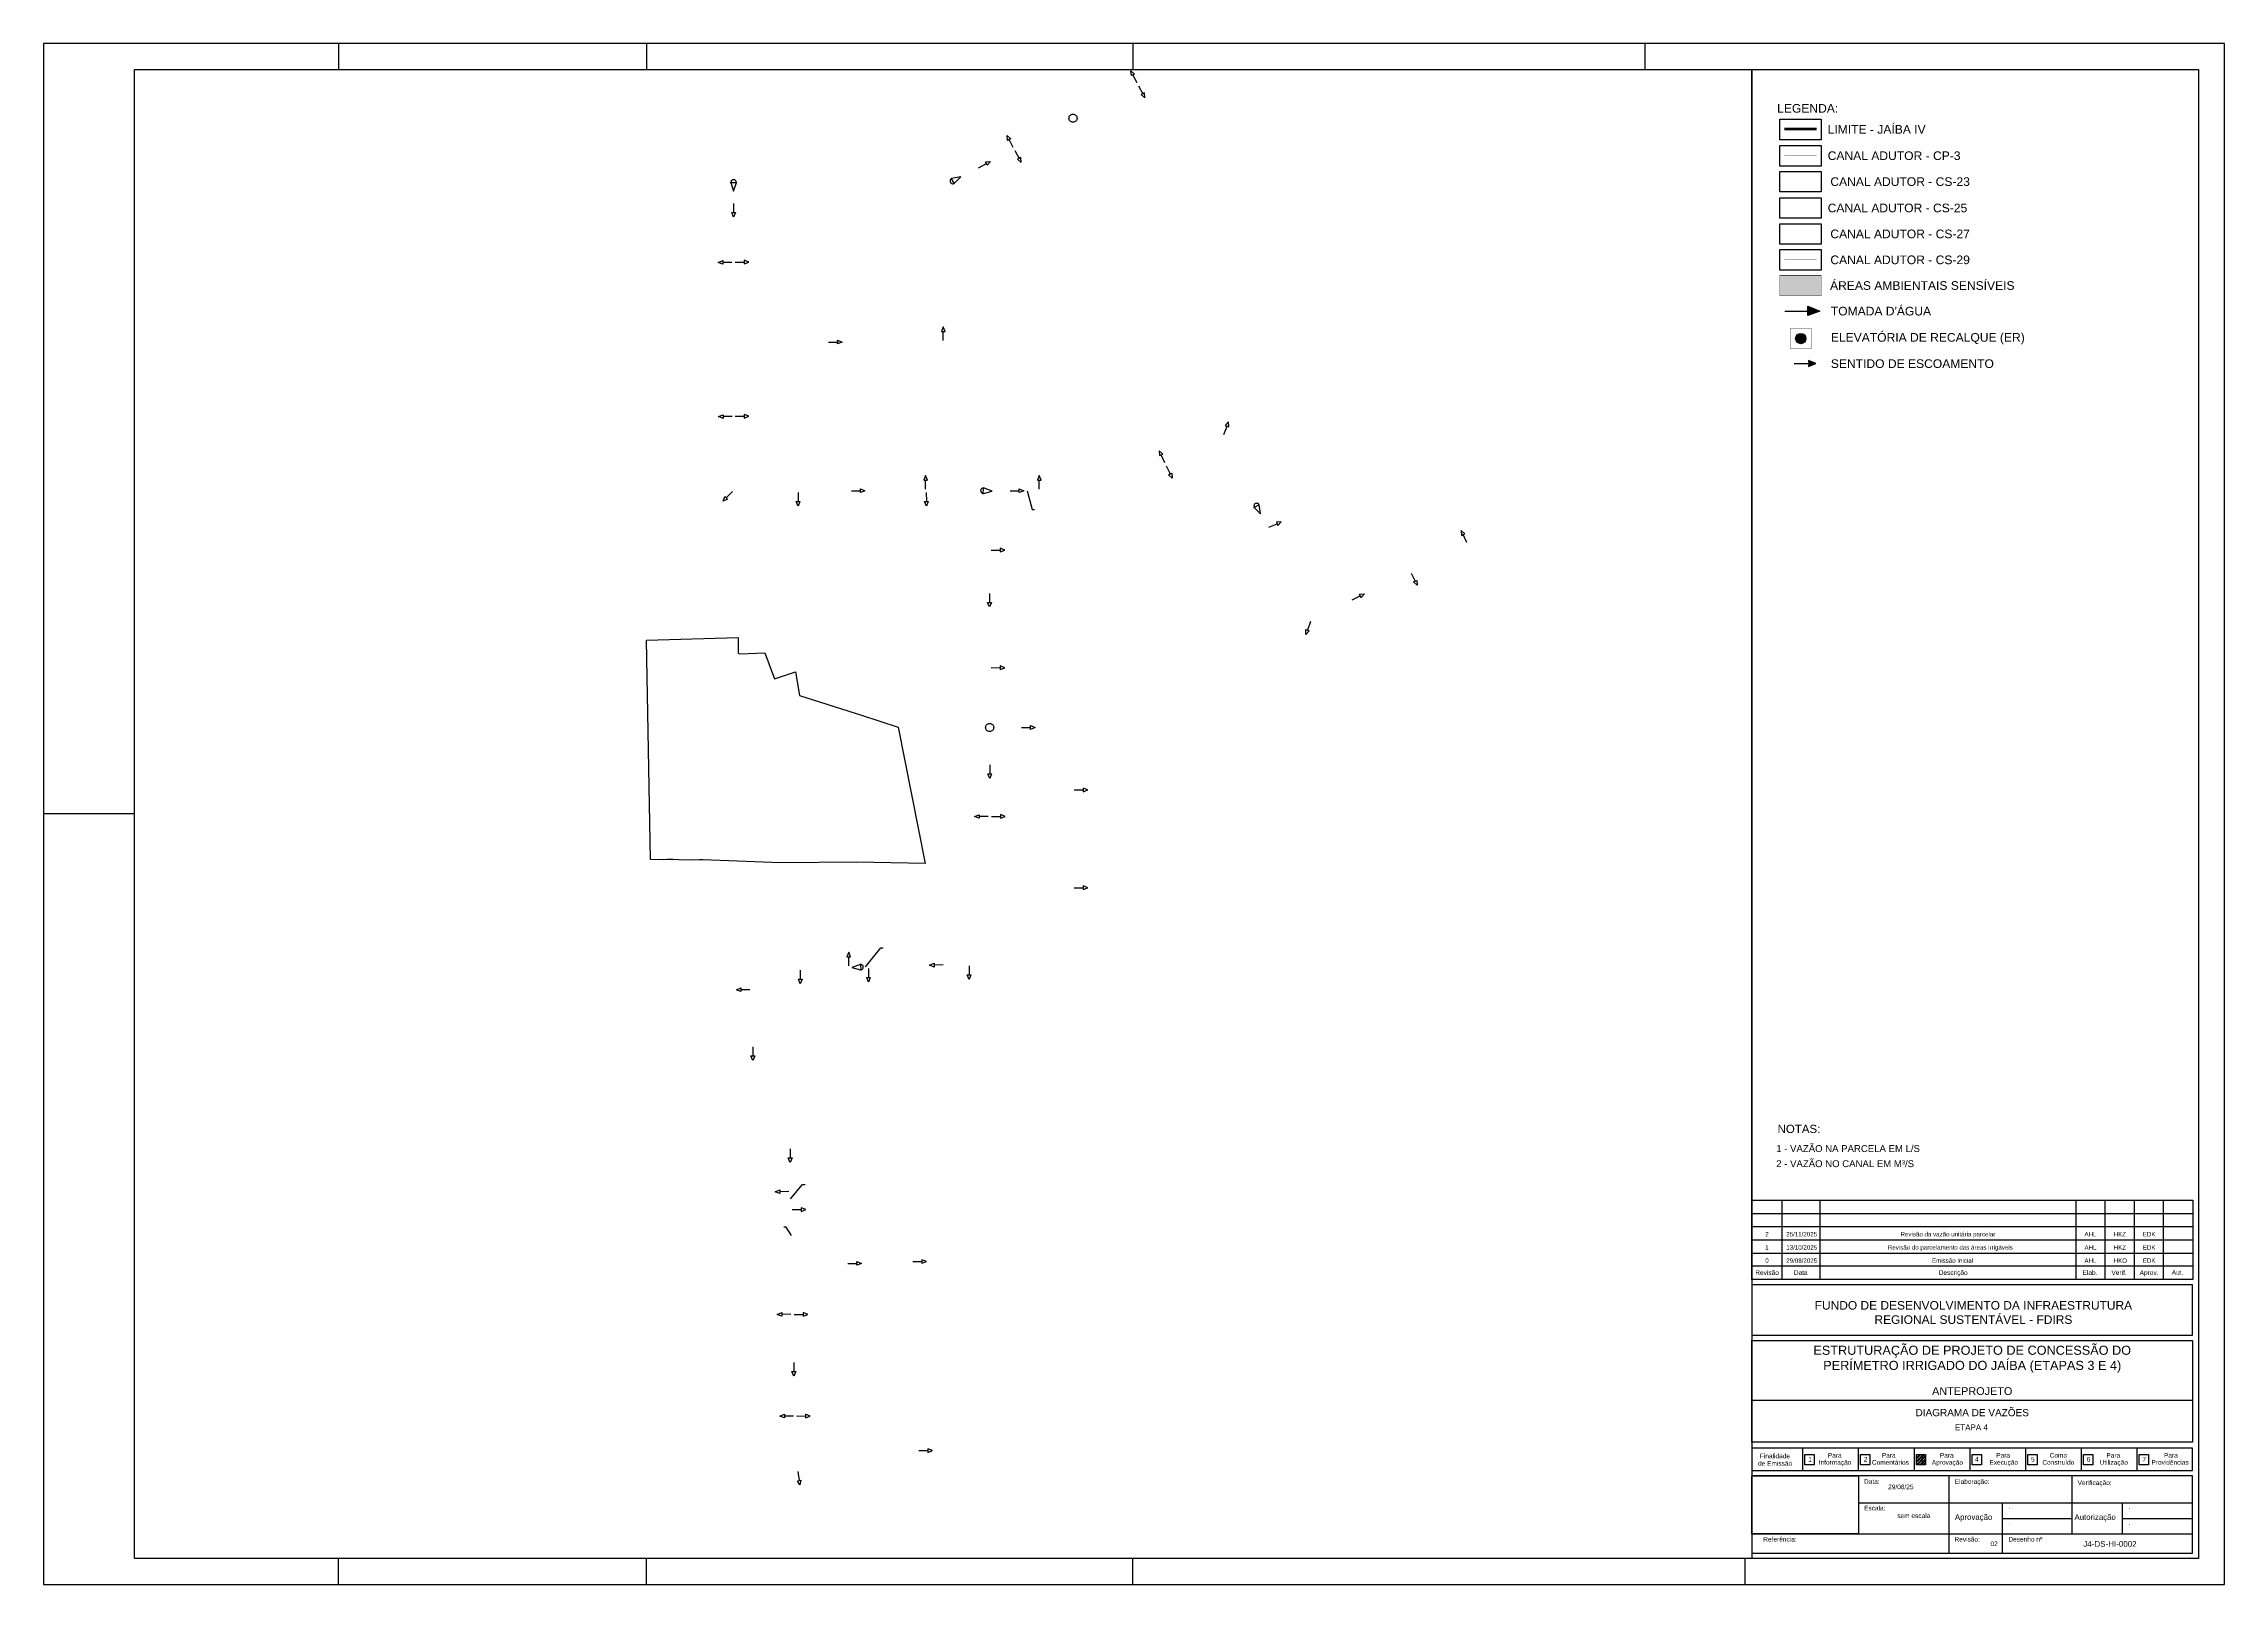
# Paper-space layout 'J4-DS-HI-0002' of a CAD drawing. Header units: metres, sheet in millimetres. Extents: x 0 to 841, y 0 to 594.
# The model-space entities are those that its viewports show. They can reach past a viewport. Long polylines and large blocks are cut down to what shows.
import ezdxf
from ezdxf.enums import TextEntityAlignment as Align

# ---------------------------------------------------------------- set-up
doc = ezdxf.new("R2010")
doc.units = ezdxf.units.M
doc.linetypes.add('DASHED2', pattern=[0.375, 0.25, -0.125])
for name, color, linetype in [('A-FORMATO', 7, 'Continuous'), ('FORMATO-SELO_TEXTO_2', 2, 'Continuous'), ('H-ambiental', 94, 'Continuous'), ('H-CANAL', 90, 'Continuous'), ('H-ETAPA 3', 30, 'DASHED2'), ('H-ETAPA 4', 32, 'DASHED2'), ('H-MALHA', 254, 'Continuous'), ('H-TOMADA-DAGUA', 252, 'Continuous'), ('H-Áreas Sensíveis (Etapas 3 e 4)', 102, 'Continuous'), ('NOVA RESERVA LEGAL PROPOSTA (5.340 ha)', 94, 'Continuous'), ('sentido', 4, 'Continuous'), ('TEXTOS', 7, 'Continuous'), ('XREF-CANAIS$0$H-CANAL', 90, 'Continuous'), ('XREF-CANAIS$0$H-COMPORTAS', 1, 'Continuous'), ('XREF-CANAIS$0$H-TEXTO - VAZÃO', 3, 'Continuous'), ('XREF-CANAIS$0$H-TOMADA-DAGUA', 240, 'Continuous'), ('XREF-CANAIS$0$H-TRECHOS CANAL', 7, 'Continuous'), ('XREF-CANAIS$0$sentido', 4, 'Continuous')]:
    doc.layers.add(name, color=color, linetype=linetype)
doc.styles.add('ARIAL', font='arial.ttf', dxfattribs={"height": 80})
doc.styles.add('XREF-CANAIS$0$ARIAL', font='arial.ttf', dxfattribs={"height": 80})
doc.styles.add('XREF-CANAIS$0$Standard', font='txt')
doc.dimstyles.new('XREF-CANAIS$0$Standard', dxfattribs={"dimtxt": 0.18, "dimasz": 0.18, "dimexe": 0.18, "dimexo": 0.0625, "dimgap": 0.09, "dimtad": 0, "dimtih": 1, "dimtoh": 1, "dimdec": 4, "dimzin": 0, "dimdsep": 46, "dimtxsty": 'XREF-CANAIS$0$Standard', "dimcen": 0.09, "dimadec": 0, "dimazin": 0, "dimtfac": 1, "dimtdec": 4, "dimtofl": 0, "dimtmove": 0, "dimatfit": 3, "dimfxl": 1, "dimtolj": 1, "dimtzin": 0, "dimarcsym": 0})
picture_1 = doc.add_image_def('image1.png', size_in_pixel=(270, 147))

# ---------------------------------------------------------------- blocks, each defined once
blk = doc.blocks.new('TOMADA-DAGUA')
at = {"layer": 'H-TOMADA-DAGUA'}
blk.add_hatch(color=256, dxfattribs=at).paths.add_polyline_path([(0, 168), (22, 111), (0, 111), (-23, 111)])
for p, q in [((0, 163), (0, 163)), ((0, 0), (0, 111))]:
    blk.add_line(p, q, dxfattribs=at)
blk.add_lwpolyline([(0, 168), (22, 111), (0, 111), (-23, 111), (0, 168)], dxfattribs=at)
blk = doc.blocks.new('sentido escoamento')
at = {"layer": 'sentido'}
blk.add_hatch(color=256, dxfattribs=at).paths.add_polyline_path([(0, 0), (46, -40), (25, -50), (5, -61)])
at = {"layer": 'H-TOMADA-DAGUA'}
blk.add_line((2, -4), (2, -4), dxfattribs=at)
at = {"layer": 'sentido'}
blk.add_line((75, -150), (25, -50), dxfattribs=at)
blk.add_lwpolyline([(0, 0), (46, -40), (25, -50), (5, -61), (0, 0)], dxfattribs=at)
blk = doc.blocks.new('XREF-CANAIS$0$TOMADA-DAGUA')
at = {"layer": 'XREF-CANAIS$0$H-TOMADA-DAGUA'}
blk.add_hatch(color=256, dxfattribs=at).paths.add_polyline_path([(2, 168), (25, 111), (2, 111), (-20, 111)])
for p, q in [((0, 163), (0, 163)), ((3, 0), (2, 111))]:
    blk.add_line(p, q, dxfattribs=at)
blk.add_lwpolyline([(2, 168), (25, 111), (2, 111), (-20, 111), (2, 168)], dxfattribs=at)
blk = doc.blocks.new('XREF-CANAIS$0$sentido escoamento')
at = {"layer": 'XREF-CANAIS$0$sentido'}
blk.add_hatch(color=256, dxfattribs=at).paths.add_polyline_path([(0, 0), (46, -40), (25, -50), (5, -61)])
at = {"layer": 'XREF-CANAIS$0$H-TOMADA-DAGUA'}
blk.add_line((2, -4), (2, -4), dxfattribs=at)
at = {"layer": 'XREF-CANAIS$0$sentido'}
blk.add_line((75, -150), (25, -50), dxfattribs=at)
blk.add_lwpolyline([(0, 0), (46, -40), (25, -50), (5, -61), (0, 0)], dxfattribs=at)
blk = doc.blocks.new('XREF-CANAIS$0$COMPORT')
at = {"layer": 'XREF-CANAIS$0$H-COMPORTAS'}
for p, q in [((-64, 69), (-281, 0)), ((-281, 0), (-64, -68)), ((-64, 82), (-64, -82))]:
    blk.add_line(p, q, dxfattribs=at)
blk.add_arc((-64, 0), 68.4, 270, 90, dxfattribs=at)
blk = doc.blocks.new('XREF-CANAIS$0$COMPORTA')
at = {"rotation": 224.5992067914307}
blk.add_blockref('XREF-CANAIS$0$COMPORT', (-199, -195), dxfattribs=at)

msp = doc.modelspace()

# ---------------------------------------------------------------- hatches: boundary and pattern name
at = {"layer": 'NOVA RESERVA LEGAL PROPOSTA (5.340 ha)'}
h = msp.add_hatch(color=256, dxfattribs=at)
h.dxf.hatch_style = 1
h.paths.add_polyline_path([(638384, 8328896), (638413, 8330755), (638429, 8331755), (637761, 8331813), (637761, 8331884), (637516, 8331935), (637499, 8332134), (636360, 8332191), (636378, 8332533), (637778, 8332402), (637704, 8334458), (638200, 8334896), (638398, 8334689), (638474, 8334608), (638475, 8334607), (638515, 8334586), (638522, 8335261), (638522, 8335267), (639743, 8335257), (639743, 8335261), (640734, 8335238), (640785, 8333939), (639808, 8333560), (639443, 8333196), (639292, 8332884), (638954, 8332092), (639532, 8330615), (640253, 8330268), (640227, 8328907), (639105, 8328880), (639105, 8328897), (639024, 8328897)])
h.paths.add_polyline_path([(636817, 8324417), (636529, 8324966), (636530, 8324967), (635717, 8326593), (636867, 8327185), (636583, 8327761), (636708, 8327812), (636463, 8328330), (636278, 8328734), (635932, 8328727), (635838, 8328921), (636532, 8328915), (636802, 8328918), (637372, 8328913), (637851, 8328908), (638004, 8328900), (638015, 8328900), (638384, 8328896), (638964, 8328886), (638962, 8328687), (638925, 8325451), (638592, 8325319), (637997, 8325028), (637716, 8325573), (637134, 8325275), (637414, 8324747)])
h.paths.add_polyline_path([(640365, 8326499), (638947, 8326517), (638957, 8327562), (640387, 8327465)])
h.paths.add_polyline_path([(630918, 8309418), (630747, 8309422), (630672, 8309425), (630672, 8309425), (630603, 8309425), (630557, 8309420), (630557, 8309425), (630510, 8309423), (630397, 8309425), (630349, 8312130), (631479, 8312163), (631479, 8311973), (631499, 8311963), (631809, 8311977), (631926, 8311655), (632185, 8311741), (632237, 8311450), (633000, 8311206), (633454, 8311057), (633785, 8309377), (632944, 8309395), (632000, 8309385), (631042, 8309420), (631000, 8309421)])
h.paths.add_polyline_path([(637778, 8332402), (636378, 8332533), (636405, 8336966), (638512, 8336963), (638515, 8334586), (638474, 8334608), (638200, 8334896), (637704, 8334458)])
h.paths.add_polyline_path([(635838, 8328921), (635921, 8328750), (632385, 8326947), (632433, 8326853), (631806, 8326542), (630697, 8328803), (630696, 8328803), (629820, 8328380), (630067, 8327792), (629156, 8327361), (628943, 8327773), (628609, 8328432), (629114, 8328674), (629514, 8328862), (629477, 8328952), (630651, 8328953), (634930, 8328927)])
at = {"layer": 'XREF-CANAIS$0$H-CANAL'}
for color, points in [(150, [(635561, 8318571, 1), (635661, 8318571, 1)]), (40, [(634782, 8313975, 1), (634682, 8313975, 1)]), (210, [(634633, 8311054, 1), (634533, 8311054, 1)]), (210, [(631747, 8306236, 1), (631647, 8306236, 1)]), (210, [(632182, 8304563, 1), (632082, 8304563, 1)])]:
    msp.add_hatch(color=color, dxfattribs=at).paths.add_polyline_path(points)

# ---------------------------------------------------------------- linework, layer by layer
at = {"layer": 'H-ETAPA 3', "ltscale": 10, "const_width": 20, "flags": 128}
msp.add_lwpolyline([(640395, 8325095), (643171, 8328853), (644124, 8328839), (644131, 8328852), (644144, 8328901), (644157, 8328998), (644162, 8330085), (644167, 8330940), (644168, 8331242), (644169, 8331380), (644172, 8331962), (644173, 8332182), (644175, 8332545), (644177, 8332813), (644122, 8332995), (644118, 8333007), (643956, 8333367), (644174, 8333890), (644185, 8334585), (645119, 8335648), (645786, 8336430), (642167, 8336411), (642162, 8336982), (642162, 8336982), (642035, 8336977), (641687, 8336979), (641482, 8336975), (640510, 8336972), (639193, 8336970), (639018, 8336966), (638766, 8336960), (638512, 8336963), (638384, 8328896), (637196, 8328908), (636346, 8328918), (635379, 8328924), (630712, 8328952), (630265, 8328955), (629923, 8328952), (629495, 8328952), (628612, 8328960), (628340, 8328961), (629261, 8327134), (629522, 8326640), (629831, 8326045), (629954, 8325807), (630045, 8325624), (630257, 8325197), (630339, 8325039), (630397, 8324926), (630486, 8324750), (630693, 8324338), (630788, 8324150), (630829, 8324070), (631080, 8323597), (631313, 8323149), (631559, 8322650), (631640, 8322503), (631897, 8322015), (632488, 8320884), (632516, 8320837), (632991, 8319918), (633371, 8319195), (633770, 8318443), (634112, 8317791), (634160, 8317706), (634344, 8317573), (634869, 8317379), (636111, 8316906), (636756, 8316662), (637413, 8316417), (637878, 8316245), (638821, 8315891), (638911, 8322941), (639728, 8322988), (640312, 8323020), (640327, 8323020), (640395, 8325095)], dxfattribs=at)
at = {"layer": 'H-ETAPA 4', "ltscale": 10, "const_width": 20, "flags": 128}
msp.add_lwpolyline([(641029, 8313852), (641069, 8315041), (640054, 8315424), (638821, 8315890), (638821, 8315888), (638781, 8315904), (638731, 8315921), (638474, 8316019), (638209, 8316117), (638064, 8316172), (637921, 8316228), (637776, 8316281), (637704, 8316308), (637632, 8316336), (637485, 8316391), (637338, 8316448), (637183, 8316505), (637029, 8316564), (636978, 8316580), (636926, 8316600), (636642, 8316706), (636256, 8316851), (636249, 8316856), (635946, 8316971), (635444, 8317159), (634974, 8317338), (634689, 8317445), (634528, 8317506), (634194, 8317634), (634114, 8317787), (633897, 8317779), (633827, 8317777), (633759, 8317777), (632440, 8317810), (631961, 8317823), (631536, 8317836), (631455, 8317844), (631432, 8317850), (631187, 8317877), (631043, 8317893), (630873, 8317910), (630575, 8317938), (630249, 8317969), (630253, 8317422), (630258, 8316830), (630259, 8316581), (630271, 8315747), (630282, 8314881), (630296, 8313620), (630308, 8312773), (630321, 8311953), (630375, 8309421), (630406, 8308313), (630418, 8307898), (630428, 8307423), (630439, 8307072), (630475, 8305536), (630489, 8304860), (630497, 8304777), (630494, 8304617), (630502, 8304088), (630507, 8304050), (630509, 8303835), (630519, 8303455), (630538, 8302579), (630545, 8302365), (630550, 8302059), (630557, 8301322), (633788, 8301428), (634129, 8301435), (634186, 8301432), (634520, 8301443), (634649, 8301444), (634610, 8301819), (634583, 8302106), (634566, 8302281), (634547, 8303255), (634144, 8303245), (634122, 8304164), (634455, 8305122), (634674, 8305750), (634934, 8306474), (635004, 8306529), (637345, 8309058), (637503, 8309145), (638057, 8309438), (638181, 8309505), (638206, 8309517), (638612, 8309694), (639071, 8309910), (639483, 8310072), (640919, 8310687), (640933, 8311141), (640975, 8312327)], close=True, dxfattribs=at)
at = {"layer": 'NOVA RESERVA LEGAL PROPOSTA (5.340 ha)'}
msp.add_lwpolyline([(630918, 8309418), (630747, 8309422), (630672, 8309425), (630672, 8309425), (630603, 8309425), (630557, 8309420), (630557, 8309425), (630510, 8309423), (630397, 8309425), (630349, 8312130), (631479, 8312163), (631479, 8311973), (631499, 8311963), (631809, 8311977), (631926, 8311655), (632185, 8311741), (632237, 8311450), (633000, 8311206), (633454, 8311057), (633785, 8309377), (632944, 8309395), (632000, 8309385), (631042, 8309420), (631000, 8309421)], close=True, dxfattribs=at)
at = {"layer": 'XREF-CANAIS$0$H-CANAL', "color": 150, "const_width": 10}
for points in [[(635611, 8318571), (634312, 8321048), (639076, 8323560)], [(634151, 8317806), (635611, 8318570), (635611, 8318571)]]:
    msp.add_lwpolyline(points, dxfattribs=at)
at = {"layer": 'XREF-CANAIS$0$H-CANAL', "color": 150, "const_width": 10, "elevation": 480}
msp.add_lwpolyline([(635611, 8318571), (638144, 8319896)], dxfattribs=at)
msp.add_lwpolyline([(635746, 8318529), (635653, 8318706), (635476, 8318613), (635569, 8318436)], close=True, dxfattribs=at)
at = {"layer": 'XREF-CANAIS$0$H-CANAL', "color": 210, "const_width": 10, "elevation": 477}
for points in [[(631422, 8317779), (631424, 8313975), (634579, 8313974)], [(634579, 8313975), (634586, 8308367)]]:
    msp.add_lwpolyline(points, dxfattribs=at)
at = {"layer": 'XREF-CANAIS$0$H-CANAL', "color": 20, "const_width": 10, "elevation": 477}
msp.add_lwpolyline([(631425, 8315810), (634015, 8315809)], dxfattribs=at)
at = {"layer": 'XREF-CANAIS$0$H-CANAL', "color": 40, "const_width": 10}
msp.add_lwpolyline([(634579, 8313975), (636080, 8313977), (637466, 8314641), (638554, 8312387), (640483, 8313318)], dxfattribs=at)
msp.add_lwpolyline([(634832, 8313875), (634832, 8314075), (634632, 8314074), (634632, 8313874)], close=True, dxfattribs=at)
at = {"layer": 'XREF-CANAIS$0$H-CANAL', "color": 210, "const_width": 10}
for points, elevation in [([(634683, 8310954), (634682, 8311154), (634482, 8311154), (634483, 8310954)], 477), ([(632233, 8304463), (632232, 8304663), (632032, 8304663), (632033, 8304463)], -960)]:
    msp.add_lwpolyline(points, close=True, dxfattribs=dict(at, elevation=elevation))
at = {"layer": 'XREF-CANAIS$0$H-CANAL', "color": 144, "const_width": 5, "elevation": 477}
for points in [[(634583, 8311054), (635604, 8311055)], [(635604, 8311055), (635606, 8308879)]]:
    msp.add_lwpolyline(points, dxfattribs=at)
at = {"layer": 'XREF-CANAIS$0$H-CANAL', "color": 210, "const_width": 10}
for points in [[(634586, 8308367), (634586, 8308140), (631640, 8308063), (631687, 8306235), (632118, 8306244), (632123, 8305502), (632131, 8304663)], [(632133, 8304463), (632197, 8301893), (633708, 8302130)]]:
    msp.add_lwpolyline(points, dxfattribs=at)
msp.add_lwpolyline([(631797, 8306136), (631796, 8306336), (631596, 8306335), (631597, 8306135)], close=True, dxfattribs=at)
at = {"layer": 'XREF-CANAIS$0$H-CANAL', "color": 104, "const_width": 10, "elevation": 477}
msp.add_lwpolyline([(632133, 8304421), (633675, 8304464)], dxfattribs=at)
at = {"layer": 'XREF-CANAIS$0$H-CANAL', "color": 150}
msp.add_circle((635611, 8318571, 480), 50, dxfattribs=at)
at = {"layer": 'XREF-CANAIS$0$H-CANAL', "color": 210}
msp.add_circle((634583, 8311054, 477), 50, dxfattribs=at)

# ---------------------------------------------------------------- block references
at = {"layer": 'XREF-CANAIS$0$H-COMPORTAS'}
for p, xscale, yscale, zscale, rotation in [((631423, 8317671, 477), 0.4999999999999999, 0.4999999999999999, 0.4999999999999999, 225.7542342351692), ((634224, 8317845), 0.5, 0.5, 0.5, 342.3889145458039), ((634613, 8313971, 477), 0.4999999999999999, 0.4999999999999999, 0.4999999999999999, 313.4383055095951), ((637926, 8313690), 0.4999999999999994, 0.4999999999999994, 0.4999999999999994, 252.2492747365358), ((632882, 8308094), 0.5, 0.5, 0.5, 137.7119514900137)]:
    msp.add_blockref('XREF-CANAIS$0$COMPORTA', p, dxfattribs=dict(at, xscale=xscale, yscale=yscale, zscale=zscale, rotation=rotation))
at = {"layer": 'XREF-CANAIS$0$H-TOMADA-DAGUA'}
for p, rotation in [((636399, 8319006), 26.74110646837044), ((634872, 8318207), 26.74110646837044), ((631402, 8316790), 90.00681664119928), ((631403, 8314888), 90.00681664119928), ((636765, 8314283), 205.7708292702599), ((631413, 8313964), 134.5964806746277), ((632221, 8313954), 180.0068166411993), ((633804, 8313955), 180.0068166411993), ((639789, 8312961), 205.7708292702599), ((638546, 8312360), 159.5818528138351), ((634564, 8309954), 90.00681664119928), ((632248, 8308059), 180.0068166411993), ((633090, 8308081), 180.0068166411993), ((634331, 8308114), 180.0068166411993), ((631625, 8307816), 90.00681664119928), ((632104, 8305326), 90.00681664119928), ((632128, 8303812), 90.00681664119928), ((632160, 8302556), 90.00681664119928), ((632217, 8301876), 188.9480932742268)]:
    msp.add_blockref('XREF-CANAIS$0$TOMADA-DAGUA', p, dxfattribs=dict(at, rotation=rotation))
at = {"layer": 'XREF-CANAIS$0$H-TOMADA-DAGUA', "xscale": -1}
for p, rotation in [((636417, 8318970), 208.4221831081513), ((634891, 8318171), 208.4221831081513), ((631443, 8316794), 270.0265450151101), ((634013, 8315829), 0.02654501511001328), ((631444, 8314892), 270.0265450151101), ((637475, 8314668), 339.6262759294849), ((636748, 8314319), 25.75719598754107), ((633794, 8313994), 0.02654501511001328), ((635197, 8313995), 0.02654501511001328), ((638028, 8313523), 292.8473698930955), ((640475, 8313336), 25.75719598754107), ((634600, 8313241), 270.0265450151101), ((634602, 8311790), 270.0265450151101), ((635627, 8310282), 270.0265450151101), ((634604, 8309954), 270.0265450151101), ((635626, 8309074), 270.0265450151101), ((632847, 8308115), 0.02654501511001328), ((632145, 8305104), 270.0265450151101), ((633636, 8304464, 477), 270.0265450151101), ((632169, 8303811), 270.0265450151101), ((632201, 8302558), 270.0265450151101), ((633709, 8302131), 270.0265450151101)]:
    msp.add_blockref('XREF-CANAIS$0$TOMADA-DAGUA', p, dxfattribs=dict(at, rotation=rotation))
at = {"layer": 'XREF-CANAIS$0$sentido'}
for p, rotation in [((634592, 8318037), 270.8507479242036), ((631423, 8317350, 477), 153.5054685002217), ((632763, 8315810, 477), 243.5054685002216), ((633044, 8313975, 477), 243.5054685002216), ((635004, 8313975), 243.5054685002216), ((634581, 8312541, 477), 153.5054685002217), ((639207, 8312702), 269.2254839117367), ((635143, 8311055, 477), 243.5054685002216), ((634583, 8310425, 477), 153.5054685002217), ((633841, 8308121), 64.67159126026463), ((631660, 8306946), 153.5054685002217), ((632121, 8305689), 153.5054685002217), ((633001, 8304443, 477), 243.7520434473698), ((632166, 8303053), 153.5054685002217)]:
    msp.add_blockref('XREF-CANAIS$0$sentido escoamento', p, dxfattribs=dict(at, rotation=rotation))

# ---------------------------------------------------------------- texts
at = {"layer": 'XREF-CANAIS$0$H-COMPORTAS', "color": 10, "style": 'XREF-CANAIS$0$ARIAL'}
for s, p in [('EC1', (631534, 8317766)), ('EC1', (634136, 8317719)), ('EC2', (634541, 8314060, 477)), ('EC4', (637982, 8313805)), ('EC3', (633025, 8308184))]:
    msp.add_text(s, height=40, dxfattribs=at).set_placement(p, align=Align.MIDDLE_CENTER)
at = {"layer": 'XREF-CANAIS$0$H-TEXTO - VAZÃO', "style": 'XREF-CANAIS$0$ARIAL'}
for s, height, p in [('216,72 L/s', 64, (636311, 8319245)), ('B22', 64, (636509, 8318753)), ('430,53 ha', 64, (634794, 8318539)), ('B19', 64, (634795, 8318633)), ('458,52 ha', 64, (636509, 8318659)), ('389,74 L/s', 64, (636520, 8318562)), ('365,95 L/s', 64, (634806, 8318442)), ('ER-1', 80, (635752, 8318403)), ('B20', 64, (634987, 8317951)), ('171,70 ha', 64, (634987, 8317857)), ('145,94 L/s', 64, (634998, 8317760)), ('208,56 ha', 64, (631012, 8316854)), ('B1', 64, (631018, 8316949)), ('287,57 ha', 64, (631824, 8316854)), ('B2', 64, (631830, 8316949)), ('177,27 L/s', 64, (631024, 8316757)), ('244,43 L/s', 64, (631835, 8316757)), ('263,76 ha', 64, (634010, 8316186)), ('224,20 L/s', 64, (634021, 8316089)), ('B3', 64, (634016, 8316281)), ('B4', 64, (630985, 8315014)), ('B5', 64, (631829, 8315031)), ('250,04 ha', 64, (637588, 8314996)), ('B32', 64, (637594, 8315091)), ('191,12 ha', 64, (630979, 8314919)), ('162,45 L/s', 64, (630990, 8314822)), ('275,32 ha', 64, (631824, 8314936)), ('234,02 L/s', 64, (631835, 8314839)), ('B31', 64, (636644, 8314743)), ('212,53 L/s', 64, (637599, 8314899)), ('482,32 ha', 64, (636638, 8314648)), ('409,98 L/s', 64, (636649, 8314551)), ('269,12 ha', 64, (633788, 8314323)), ('228,75 L/s', 64, (633799, 8314226)), ('B6', 64, (633794, 8314418)), ('ER-4', 80, (634747, 8314171)), ('136,87 ha', 64, (635171, 8314332)), ('116,34 L/s', 64, (635182, 8314235)), ('B7', 64, (635176, 8314428)), ('369,36 ha', 64, (636836, 8313954)), ('B33', 64, (636842, 8314049)), ('191,26 ha', 64, (631165, 8313710)), ('B8', 64, (631171, 8313805)), ('359,91 ha', 64, (632208, 8313621)), ('B9', 64, (632214, 8313716)), ('B10', 64, (633811, 8313711)), ('313,96 L/s', 64, (636847, 8313857)), ('B34', 64, (638419, 8313686)), ('335,19 ha', 64, (640350, 8313652)), ('B35', 64, (640356, 8313748)), ('162,57 L/s', 64, (631176, 8313613)), ('305,92 L/s', 64, (632219, 8313524)), ('424,33 ha', 64, (633805, 8313616)), ('360,68 L/s', 64, (633816, 8313519)), ('B11', 64, (635017, 8313375)), ('362,05 ha', 64, (638413, 8313590)), ('307,75 L/s', 64, (638424, 8313493)), ('284,91 L/s', 64, (640361, 8313555)), ('221,92 ha', 64, (635011, 8313280)), ('188,63 L/s', 64, (635022, 8313183)), ('494,60 ha', 64, (639866, 8312611)), ('B37', 64, (639872, 8312706)), ('420,41 L/s', 64, (639877, 8312514)), ('362,16 ha', 64, (638474, 8312028)), ('B36', 64, (638480, 8312123)), ('279,80 ha', 64, (635008, 8311796)), ('B12', 64, (635014, 8311891)), ('307,83 L/s', 64, (638486, 8311931)), ('237,63 L/s', 64, (635019, 8311699)), ('ER-1 ', 80, (634318, 8311105, 477)), ('309,82 ha', 64, (636040, 8310278)), ('263,34 L/s', 64, (636051, 8310181)), ('B15', 64, (636046, 8310373)), ('222,10 ha', 64, (634154, 8309965)), ('188,78 L/s', 64, (634165, 8309868)), ('B13', 64, (634160, 8310060)), ('275,46 ha', 64, (634991, 8309961)), ('234,15 L/s', 64, (635003, 8309864)), ('B14', 64, (634997, 8310056)), ('223,14 ha', 64, (636040, 8309079)), ('B16', 64, (636046, 8309174)), ('241,64 L/s', 64, (636051, 8308982)), ('B17', 64, (632850, 8308565)), ('284,28 ha', 64, (632845, 8308470)), ('241,64 L/s', 64, (632856, 8308373)), ('371,62 ha', 64, (631232, 8307817)), ('315,88 L/s', 64, (631244, 8307720)), ('B18', 64, (631238, 8307912)), ('251,12 ha', 64, (632255, 8307741)), ('B19', 64, (632260, 8307836)), ('282,26 ha', 64, (633101, 8307748)), ('B20', 64, (633107, 8307843)), ('291,12 ha', 64, (634334, 8307787)), ('B21', 64, (634340, 8307882)), ('213,45 L/s', 64, (632266, 8307644)), ('239,92 L/s', 64, (633112, 8307651)), ('247,45 L/s', 64, (634345, 8307690)), ('ER-2', 80, (631405, 8306250)), ('284,59 ha', 64, (631708, 8305331)), ('B22', 64, (631714, 8305426)), ('241,90 L/s', 64, (631720, 8305234)), ('188,81 ha', 64, (632543, 8305140)), ('160,49 L/s', 64, (632554, 8305043)), ('B23', 64, (632549, 8305235)), ('ER-3', 80, (631841, 8304577, -960)), ('B24', 64, (633930, 8304473)), ('124,36 ha', 64, (633924, 8304378)), ('105,71 L/s', 64, (633935, 8304281)), ('172,93 ha', 64, (631731, 8303821)), ('146,99 L/s', 64, (631742, 8303724)), ('B25', 64, (631737, 8303917)), ('170,15 ha', 64, (632548, 8303824)), ('144,62 L/s', 64, (632559, 8303727)), ('B26', 64, (632554, 8303919)), ('B27', 64, (631753, 8302647)), ('B28', 64, (632599, 8302660)), ('206,32 ha', 64, (631747, 8302552)), ('175,37 L/s', 64, (631759, 8302455)), ('161,02 ha', 64, (632594, 8302565)), ('136,87 L/s', 64, (632605, 8302468)), ('148,45 ha', 64, (634108, 8302177)), ('126,19 L/s', 64, (634119, 8302080)), ('B30', 64, (634113, 8302272)), ('136,48 ha', 64, (632250, 8301565)), ('B29', 64, (632256, 8301660)), ('116,01 L/s', 64, (632262, 8301468))]:
    msp.add_text(s, height=height, dxfattribs=at).set_placement(p, align=Align.MIDDLE_CENTER)
for s, rotation, p in [('Q=1,232 m³/s', 27.9958, (636028, 8318712, 480)), ('Q=5,926m³/s', 27.9958, (635257, 8318280)), ('Q=6,322 m³/s', 27.9958, (634571, 8317920)), ('Q=9,080 m³/s', 270.2189, (631333, 8317395, 954)), ('Q=8,623 m³/s', 270.2189, (631330, 8316338, 954)), ('Q=8,381 m³/s', 270.2189, (631339, 8315359, 1431)), ('Q=0,269 m³/s', 0.1575, (632743, 8315727)), ('Q=7,952 m³/s', 270.2189, (631339, 8314445, 1431)), ('Q=1,660 m³/s', 25.9215, (637182, 8314415)), ('Q=1,430 m³/s', 295.4421, (637682, 8313995)), ('Q=7,776 m³/s', 0.1575, (631814, 8313889, 477)), ('Q=7,197 m³/s', 0.1575, (633008, 8313908)), ('Q=6,806 m³/s', 0.1575, (634170, 8313911)), ('Q=2,443 m³/s', 0.1575, (635659, 8313902)), ('Q=4,237 m³/s', 91.3465, (634650, 8313548)), ('Q=1,097 m³/s', 295.4421, (638179, 8312988)), ('Q=0,342 m³/s', 25.9215, (640198, 8313093)), ('Q=4,033m³/s', 91.3465, (634660, 8312560)), ('Q=0,763 m³/s', 25.9215, (639202, 8312598)), ('Q=3,818m³/s', 91.3465, (634654, 8311486)), ('Q=0,490 m³/s', 0.1575, (635094, 8310981)), ('Q=3,285 m³/s', 91.3465, (634686, 8310452, 477)), ('Q=0,228 m³/s', 90.9383, (635683, 8309697)), ('Q=2,828 m³/s', 90.9383, (634654, 8309045)), ('Q=1,808 m³/s', 1.059, (631936, 8308001)), ('Q=2,039 m³/s', 1.059, (632538, 8308030)), ('Q=2,560 m³/s', 1.059, (633926, 8308036, 477)), ('Q=1,466 m³/s', 90.9383, (631740, 8307084)), ('Q=1,466 m³/s', 90.9383, (632201, 8305827)), ('Q=0,916 m³/s', 91.3465, (632222, 8304133)), ('Q=0,127 m³/s', 1.7738, (632894, 8304357)), ('Q=0,600 m³/s', 91.3465, (632255, 8303095)), ('Q=0,269 m³/s', 91.3465, (632275, 8302244)), ('Q=0,151 m³/s', 7.3161, (633014, 8301923))]:
    msp.add_text(s, height=64, rotation=rotation, dxfattribs=at).set_placement(p, align=Align.MIDDLE_CENTER)
at = {"layer": 'XREF-CANAIS$0$H-TEXTO - VAZÃO', "char_height": 64, "style": 'XREF-CANAIS$0$ARIAL'}
for s, insert, attachment_point in [('Q=2,569m³/s', (635150, 8313743), 4), ('Q=2,300 m³/s', (633285, 8308334), 4), ('Q=1,204 m³/s', (632319, 8305415), 4), ('Q=1,204 m³/s', (632025, 8304887), 6)]:
    msp.add_mtext(s, dxfattribs=dict(at, insert=insert, attachment_point=attachment_point))
at = {"layer": 'XREF-CANAIS$0$H-TRECHOS CANAL', "color": 150, "style": 'XREF-CANAIS$0$ARIAL'}
for s, rotation, p in [('CS21a-Trecho 1', 297.4908, (635437, 8319114)), ('CS21', 27.849, (634519, 8318082))]:
    msp.add_text(s, height=80, rotation=rotation, dxfattribs=at).set_placement(p, align=Align.MIDDLE_CENTER)
at = {"layer": 'XREF-CANAIS$0$H-TRECHOS CANAL', "color": 210, "style": 'XREF-CANAIS$0$ARIAL'}
for s, rotation, p in [('CP3 - Trecho 1', 271.4001, (631503, 8317314, 477)), ('CP-3 - Trecho 2', 359.5807, (632966, 8314058, 477)), ('CP3 - Trecho 3', 91.6271, (634490, 8313495)), ('CP3a - Trecho 1', 91.6271, (634484, 8310431)), ('CP3a - Trecho 2', 1.6271, (632393, 8308158)), ('CP3b - Trecho 1', 1.0912, (632242, 8306321)), ('TP3', 90.9336, (632054, 8304137, -477))]:
    msp.add_text(s, height=80, rotation=rotation, dxfattribs=at).set_placement(p, align=Align.MIDDLE_CENTER)
at = {"layer": 'XREF-CANAIS$0$H-TRECHOS CANAL', "color": 20, "style": 'XREF-CANAIS$0$ARIAL'}
msp.add_text('CS-23', height=80, rotation=359.5807, dxfattribs=at).set_placement((632719, 8315888), align=Align.MIDDLE_CENTER)
at = {"layer": 'XREF-CANAIS$0$H-TRECHOS CANAL', "color": 10, "style": 'XREF-CANAIS$0$ARIAL'}
for s, p in [('C2', (637443, 8314576)), ('C1', (631477, 8314023)), ('C2', (634539, 8313913)), ('C1', (636108, 8313940)), ('C1', (635647, 8311083)), ('C2', (631595, 8308101)), ('C1', (634639, 8308102)), ('C1', (632169, 8306242))]:
    msp.add_text(s, height=40, dxfattribs=at).set_placement(p, align=Align.MIDDLE_CENTER)
at = {"layer": 'XREF-CANAIS$0$H-TRECHOS CANAL', "color": 40, "style": 'XREF-CANAIS$0$ARIAL'}
for s, rotation, p in [('CS-25 - Trecho 1', 359.5807, (635288, 8314048)), ('CS-25 - Trecho 2', 296.5512, (638325, 8313082))]:
    msp.add_text(s, height=80, rotation=rotation, dxfattribs=at).set_placement(p, align=Align.MIDDLE_CENTER)
at = {"layer": 'XREF-CANAIS$0$H-TRECHOS CANAL', "color": 144, "style": 'XREF-CANAIS$0$ARIAL'}
msp.add_text('CS-27', height=80, rotation=359.5807, dxfattribs=at).set_placement((635143, 8311148), align=Align.MIDDLE_CENTER)
at = {"layer": 'XREF-CANAIS$0$H-TRECHOS CANAL', "color": 104, "style": 'XREF-CANAIS$0$ARIAL'}
msp.add_text('TS29', height=80, rotation=2.2283, dxfattribs=at).set_placement((632919, 8304524), align=Align.MIDDLE_CENTER)

# ---------------------------------------------------------------- leaders
at = {"layer": 'XREF-CANAIS$0$H-TEXTO - VAZÃO', "annotation_type": 0, "has_hookline": 1}
for points, hookline_direction, text_width in [([(635045, 8313975), (635107, 8313745), (635137, 8313745)], 0, 512), ([(633050, 8308100), (633240, 8308336), (633270, 8308336)], 0, 537), ([(632125, 8305241), (632274, 8305417), (632304, 8305417)], 0, 537), ([(632138, 8304787), (632072, 8304889), (632042, 8304889)], 1, 537)]:
    msp.add_leader(points, dimstyle='XREF-CANAIS$0$Standard', override={"dimasz": 30}, dxfattribs=dict(at, hookline_direction=hookline_direction, text_width=text_width))

psp = doc.layouts.new('J4-DS-HI-0002')

# ---------------------------------------------------------------- hatches: boundary and pattern name
at = {"layer": 'A-FORMATO'}
h = psp.add_hatch(dxfattribs=at)
h.set_pattern_fill('ANSI32', color=256, scale=0.1)
h.set_pattern_definition([(45, (42.976, 0), (-0.6735192, 0.6735192), []), (45, (43.425, 0), (-0.6735192, 0.6735192), [])])
h.paths.add_polyline_path([(722.21, 50.13), (725.79, 50.13), (725.79, 46.13), (722.21, 46.13)])
at = {"layer": 'H-ambiental'}
h = psp.add_hatch(color=256, dxfattribs=at)
h.dxf.hatch_style = 1
h.paths.add_polyline_path([(669.57, 504.67), (685.49, 504.67), (685.49, 496.77), (669.57, 496.77)])
at = {"layer": 'H-CANAL'}
psp.add_hatch(color=210, dxfattribs=at).paths.add_polyline_path([(679.65, 480.3, 1), (675.65, 480.3, 1)])

# ---------------------------------------------------------------- linework, layer by layer
for points in [[(669.57, 564.87), (685.49, 564.87), (685.49, 556.97), (669.57, 556.97)], [(669.57, 554.72), (685.49, 554.72), (685.49, 546.82), (669.57, 546.82)], [(669.57, 544.72), (685.49, 544.72), (685.49, 536.82), (669.57, 536.82)], [(669.57, 534.57), (685.49, 534.57), (685.49, 526.67), (669.57, 526.67)], [(669.57, 524.57), (685.49, 524.57), (685.49, 516.67), (669.57, 516.67)], [(669.57, 514.57), (685.49, 514.57), (685.49, 506.67), (669.57, 506.67)]]:
    psp.add_lwpolyline(points, close=True)
at = {"layer": 'A-FORMATO', "color": 1}
for p, q in [((113.75, 594), (113.75, 584)), ((232.5, 594), (232.5, 584)), ((420, 594), (420, 584)), ((617.5, 594), (617.5, 584)), ((35, 297), (0, 297)), ((658.81, 143.03), (828.79, 143.03)), ((670.41, 117.56), (670.41, 148.12)), ((685.1, 117.56), (685.1, 148.12)), ((783.79, 117.56), (783.79, 148.12)), ((795.04, 117.56), (795.04, 148.12)), ((806.29, 117.56), (806.29, 148.12)), ((817.54, 117.56), (817.54, 148.12)), ((658.81, 137.94), (828.79, 137.94)), ((658.81, 132.84), (828.79, 132.84)), ((658.81, 127.75), (828.79, 127.75)), ((828.79, 122.66), (658.81, 122.66)), ((678.34, 52.56), (678.34, 43.93)), ((699.83, 52.56), (699.83, 43.93)), ((721.32, 52.56), (721.32, 43.93)), ((742.8, 52.56), (742.8, 43.93)), ((764.29, 52.56), (764.29, 43.93)), ((785.78, 52.56), (785.78, 43.93)), ((807.27, 52.56), (807.27, 43.93)), ((699.86, 41.87), (699.86, 19.49)), ((734.82, 12.07), (734.82, 41.87)), ((782.15, 41.87), (782.15, 19.49)), ((699.86, 31.4), (828.76, 31.4)), ((755.28, 31.4), (755.28, 12.07)), ((755.28, 25.45), (782.15, 25.45)), ((801.77, 19.49), (801.77, 31.4)), ((801.77, 25.45), (828.76, 25.45)), ((113.75, 0.01), (113.75, 10.01)), ((232.5, 0), (232.5, 10)), ((420, 0), (420, 10)), ((656, 10), (656, 0))]:
    psp.add_line(p, q, dxfattribs=at)
at = {"layer": 'A-FORMATO', "color": 2}
psp.add_line((658.76, 71.04), (828.76, 71.04), dxfattribs=at)
at = {"layer": 'A-FORMATO', "color": 1}
psp.add_lwpolyline([(841, 0), (841, 594), (0, 594), (0, 0)], close=True, dxfattribs=at)
at = {"layer": 'A-FORMATO', "color": 5}
psp.add_lwpolyline([(35, 10), (35, 584), (831, 584), (831, 10), (35, 10)], dxfattribs=at)
at = {"layer": 'A-FORMATO'}
psp.add_lwpolyline([(658.81, 148.12), (658.81, 584)], dxfattribs=at)
at = {"layer": 'A-FORMATO', "color": 4}
for points in [[(828.79, 148.12), (828.79, 117.56), (658.81, 117.56), (658.81, 148.12)], [(658.76, 96.13), (828.76, 96.13), (828.76, 115.48), (658.76, 115.48)], [(658.76, 54.87), (658.76, 94.04), (828.76, 94.04), (828.76, 54.87)], [(658.76, 43.93), (828.76, 43.93), (828.76, 52.56), (658.76, 52.56)], [(658.76, 12.07), (828.76, 12.07), (828.76, 41.87), (658.76, 41.87)]]:
    psp.add_lwpolyline(points, close=True, dxfattribs=at)
at = {"layer": 'A-FORMATO'}
for points in [[(679.24, 50.13), (682.82, 50.13), (682.82, 46.13), (679.24, 46.13)], [(700.72, 50.13), (704.31, 50.13), (704.31, 46.13), (700.72, 46.13)], [(722.21, 50.13), (725.79, 50.13), (725.79, 46.13), (722.21, 46.13)], [(743.7, 50.13), (747.28, 50.13), (747.28, 46.13), (743.7, 46.13)], [(765.19, 50.13), (768.77, 50.13), (768.77, 46.13), (765.19, 46.13)], [(786.68, 50.13), (790.26, 50.13), (790.26, 46.13), (786.68, 46.13)], [(808.16, 50.13), (811.75, 50.13), (811.75, 46.13), (808.16, 46.13)]]:
    psp.add_lwpolyline(points, close=True, dxfattribs=at)
at = {"layer": 'A-FORMATO', "color": 2}
psp.add_lwpolyline([(658.76, 19.49), (828.76, 19.49)], dxfattribs=at)
at = {"layer": 'H-CANAL', "color": 210, "const_width": 0.1}
psp.add_lwpolyline([(671.24, 550.91), (683.83, 550.91)], dxfattribs=at)
at = {"layer": 'H-CANAL', "color": 20, "const_width": 0.1}
psp.add_lwpolyline([(671.24, 540.92), (683.83, 540.92)], dxfattribs=at)
at = {"layer": 'H-CANAL', "color": 40, "const_width": 0.1}
psp.add_lwpolyline([(671.24, 530.77), (683.83, 530.77)], dxfattribs=at)
at = {"layer": 'H-CANAL', "color": 144, "const_width": 0.05}
psp.add_lwpolyline([(671.24, 520.76), (683.83, 520.76)], dxfattribs=at)
at = {"layer": 'H-CANAL', "color": 104, "const_width": 0.1}
psp.add_lwpolyline([(671.24, 510.62), (683.83, 510.62)], dxfattribs=at)
at = {"layer": 'H-CANAL', "color": 210, "const_width": 0.1}
psp.add_lwpolyline([(681.65, 476.3), (681.65, 484.3), (673.65, 484.3), (673.65, 476.3)], close=True, dxfattribs=at)
at = {"layer": 'H-CANAL', "color": 210}
psp.add_circle((677.65, 480.3), 2, dxfattribs=at)
at = {"layer": 'H-ETAPA 4', "ltscale": 10, "const_width": 1, "flags": 128}
psp.add_lwpolyline([(671.24, 561.06), (683.83, 561.06)], dxfattribs=at)
at = {"layer": 'H-MALHA'}
psp.add_lwpolyline([(658.73, 584), (658.76, 264.07), (658.76, 264.07), (658.76, 10), (35, 10), (35, 584), (658.73, 584)], close=True, dxfattribs=at)
at = {"layer": 'H-Áreas Sensíveis (Etapas 3 e 4)', "const_width": 0.167}
psp.add_lwpolyline([(669.57, 504.67), (685.49, 504.67), (685.49, 496.77), (669.57, 496.77)], close=True, dxfattribs=at)

# ---------------------------------------------------------------- block references
at = {"layer": 'H-TOMADA-DAGUA', "xscale": 0.08000000000000002, "yscale": 0.08000000000000002, "zscale": 0.08000000000000002, "rotation": 270.0632290113134}
psp.add_blockref('TOMADA-DAGUA', (671.49, 490.89), dxfattribs=at)
at = {"layer": 'sentido', "xscale": -0.05, "yscale": 0.05, "zscale": 0.05, "rotation": 296.7788968334359}
psp.add_blockref('sentido escoamento', (683.48, 470.66), dxfattribs=at)

# ---------------------------------------------------------------- texts
at = {"layer": 'A-FORMATO', "style": 'ARIAL'}
for s, p in [('2', (663.95, 134.16)), ('25/11/2025', (672.05, 134.16)), ('Revisão da vazão unitária parcelar', (716.12, 134.16)), ('AHL', (787.05, 134.16)), ('HKZ', (798.3, 134.16)), ('EDK', (809.55, 134.16)), ('1', (663.95, 129.06)), ('13/10/2025', (672.05, 129.06)), ('Revisão do parcelamento das áreas irrigáveis', (711.23, 129.06)), ('AHL', (787.05, 129.06)), ('HKZ', (798.3, 129.06)), ('EDK', (809.55, 129.06)), ('0', (663.95, 123.97)), ('29/08/2025', (672.05, 123.97)), ('Emissão Inicial', (728.25, 123.97)), ('AHL', (787.05, 123.97)), ('HKO', (798.3, 123.97)), ('EDK', (809.55, 123.97))]:
    psp.add_text(s, height=1.7, dxfattribs=at).set_placement(p)
at = {"layer": 'A-FORMATO', "color": 7, "style": 'ARIAL'}
for s, height, p in [('Revisão', 1.8, (660.1, 119.31)), ('Data', 1.8, (674.96, 119.31)), ('Descrição', 1.8, (730.84, 119.31)), ('Elab.', 1.8, (786.32, 119.31)), ('Verif.', 1.8, (797.44, 119.31)), ('Aprov.', 1.8, (808.32, 119.31)), ('Aut.', 1.8, (820.7, 119.42)), ('Finalidade ', 1.8, (661.87, 48.61)), ('Para', 1.8, (688.08, 48.83)), ('Para', 1.8, (708.92, 48.83)), ('Para', 1.8, (731.3, 48.83)), ('Para', 1.8, (753.02, 48.83)), ('Como', 1.8, (773.63, 48.83)), ('Para', 1.8, (795.51, 48.83)), ('Para', 1.8, (817.72, 48.83)), ('de Emissão', 1.8, (661.15, 45.73)), ('1', 1.8, (680.53, 47.32)), ('Informação', 1.8, (684.58, 46.13)), ('2', 1.8, (701.94, 47.32)), ('Comentários', 1.8, (705.08, 46.13)), ('3', 1.8, (723.43, 47.32)), ('Aprovação', 1.8, (728.17, 46.13)), ('4', 1.8, (744.85, 47.32)), ('Execução', 1.8, (750.4, 46.13)), ('5', 1.8, (766.44, 47.32)), ('Construído', 1.8, (770.82, 46.13)), ('6', 1.8, (787.9, 47.32)), ('Utilização', 1.8, (792.89, 46.13)), ('7', 1.8, (809.38, 47.32)), ('Providências', 1.8, (812.85, 46.13)), ('Data:', 1.8, (702.05, 38.77)), ('29/08/25', 1.8, (711.33, 36.69)), ('Elaboração:', 1.8, (737.02, 38.75)), ('Verificação:', 1.8, (784.4, 38.28)), ('Escala:', 1.8, (702.05, 28.51)), ('sem escala', 1.8, (714.85, 25.57)), ('Aprovação', 2.16, (737.08, 24.88)), ('.', 1.8, (757.66, 29.1)), ('Autorização', 2.16, (783.19, 24.87)), ('.', 1.8, (804.03, 29.06)), ('Referência:', 1.8, (663.18, 16.52)), ('Revisão:', 1.8, (736.92, 16.5)), ('.', 1.8, (757.66, 23.16)), ('Desenho nº', 1.8, (757.72, 16.49)), ('.', 1.8, (804.03, 22.93)), ('02', 1.8, (750.81, 14.74))]:
    psp.add_text(s, height=height, dxfattribs=at).set_placement(p)
at = {"layer": 'A-FORMATO', "style": 'ARIAL'}
for s, insert, char_height, width, attachment_point in [('FUNDO DE DESENVOLVIMENTO DA INFRAESTRUTURA REGIONAL SUSTENTÁVEL - FDIRS', (744.21, 104.8), 3.3, 135.9324, 5), ('ESTRUTURAÇÃO DE PROJETO DE CONCESSÃO DO PERÍMETRO IRRIGADO DO JAÍBA (ETAPAS 3 E 4)', (743.76, 92.01), 3.5, 140.8887, 2), ('\\pxqc;ANTEPROJETO', (743.76, 74.49), 3, 23.8671, 5), ('{\\H0.1624x;DIAGRAMA DE VAZÕES}', (743.76, 67.59), 17.0049, 104.1662, 2), ('{\\H0.1624x;ETAPA 4}', (743.44, 61.65), 13.6039, 112.9534, 2), ('{\\H0.1624x;J4-DS-HI-0002}', (796.88, 16.69), 13.6039, 24.813, 2)]:
    psp.add_mtext(s, dxfattribs=dict(at, insert=insert, char_height=char_height, width=width, attachment_point=attachment_point))
at = {"layer": 'FORMATO-SELO_TEXTO_2', "style": 'ARIAL'}
for s, p in [('1 - VAZÃO NA PARCELA EM L/S ', (668.18, 166.7)), ('2 - VAZÃO NO CANAL EM M³/S ', (668.18, 160.86))]:
    psp.add_text(s, height=2.6441, dxfattribs=at).set_placement(p)
at = {"layer": 'FORMATO-SELO_TEXTO_2', "insert": (668.69, 177.19), "char_height": 3.173, "width": 47.2942, "attachment_point": 1, "style": 'ARIAL'}
psp.add_mtext('NOTAS:', dxfattribs=at)
at = {"layer": 'TEXTOS', "char_height": 3.3333, "style": 'ARIAL'}
for s, width, heights, insert, attachment_point in [('\\pxqc;LEGENDA:', 26.7189, [0], (666.95, 570.71), 1), ('LIMITE - JAÍBA IV', 79.669, [0], (688.02, 560.92), 4), ('CANAL ADUTOR - CP-3', 79.669, [0], (688.02, 550.77), 4), ('CANAL ADUTOR - CS-23', 58.0823, [0], (689.04, 540.77), 4), ('CANAL ADUTOR - CS-25', 79.669, [0], (688.02, 530.62), 4), ('CANAL ADUTOR - CS-27', 58.0823, [0], (689.04, 520.62), 4), ('CANAL ADUTOR - CS-29', 58.0823, [0], (689.04, 510.62), 4), ('\\pxqc;ÁREAS AMBIENTAIS SENSÍVEIS', 71.9379, [0], (688.53, 500.72), 4), ("TOMADA D'ÁGUA", 71.9379, [0], (689.23, 490.85), 4), ('ELEVATÓRIA DE RECALQUE (ER)', 113.7007, [8.79], (689.24, 480.24), 4), ('SENTIDO DE ESCOAMENTO', 71.9379, [0], (689.24, 470.6), 4)]:
    psp.add_mtext_dynamic_manual_height_columns(s, width=width, gutter_width=8.33, heights=heights, dxfattribs=dict(at, insert=insert, attachment_point=attachment_point))

# ---------------------------------------------------------------- pictures from other files: only their frames are drawn
at = {"layer": 'A-FORMATO'}
image = psp.add_image(picture_1, insert=(658.76, 19.49), size_in_units=(41.1, 22.38), dxfattribs=at)
image.dxf.flags = 7

# ---------------------------------------------------------------- viewports
at = {"layer": 'H-MALHA'}
vp = psp.add_viewport(center=(346.88, 297), size=(623.76, 574.0018), view_center_point=(634008.06, 8309987.24), view_height=18368.0579, dxfattribs=at)
vp.frozen_layers = ['0']
vp.dxf.flags = 0x10000  # cut along an outline
vp.dxf.clipping_boundary_handle = psp.add_lwpolyline([(658.73, 584), (658.76, 264.07), (658.76, 264.07), (658.76, 10), (35, 10), (35, 584), (658.73, 584)], format="xyb", close=True, dxfattribs={"invisible": 1}).dxf.handle

doc.saveas('drawing.dxf')
